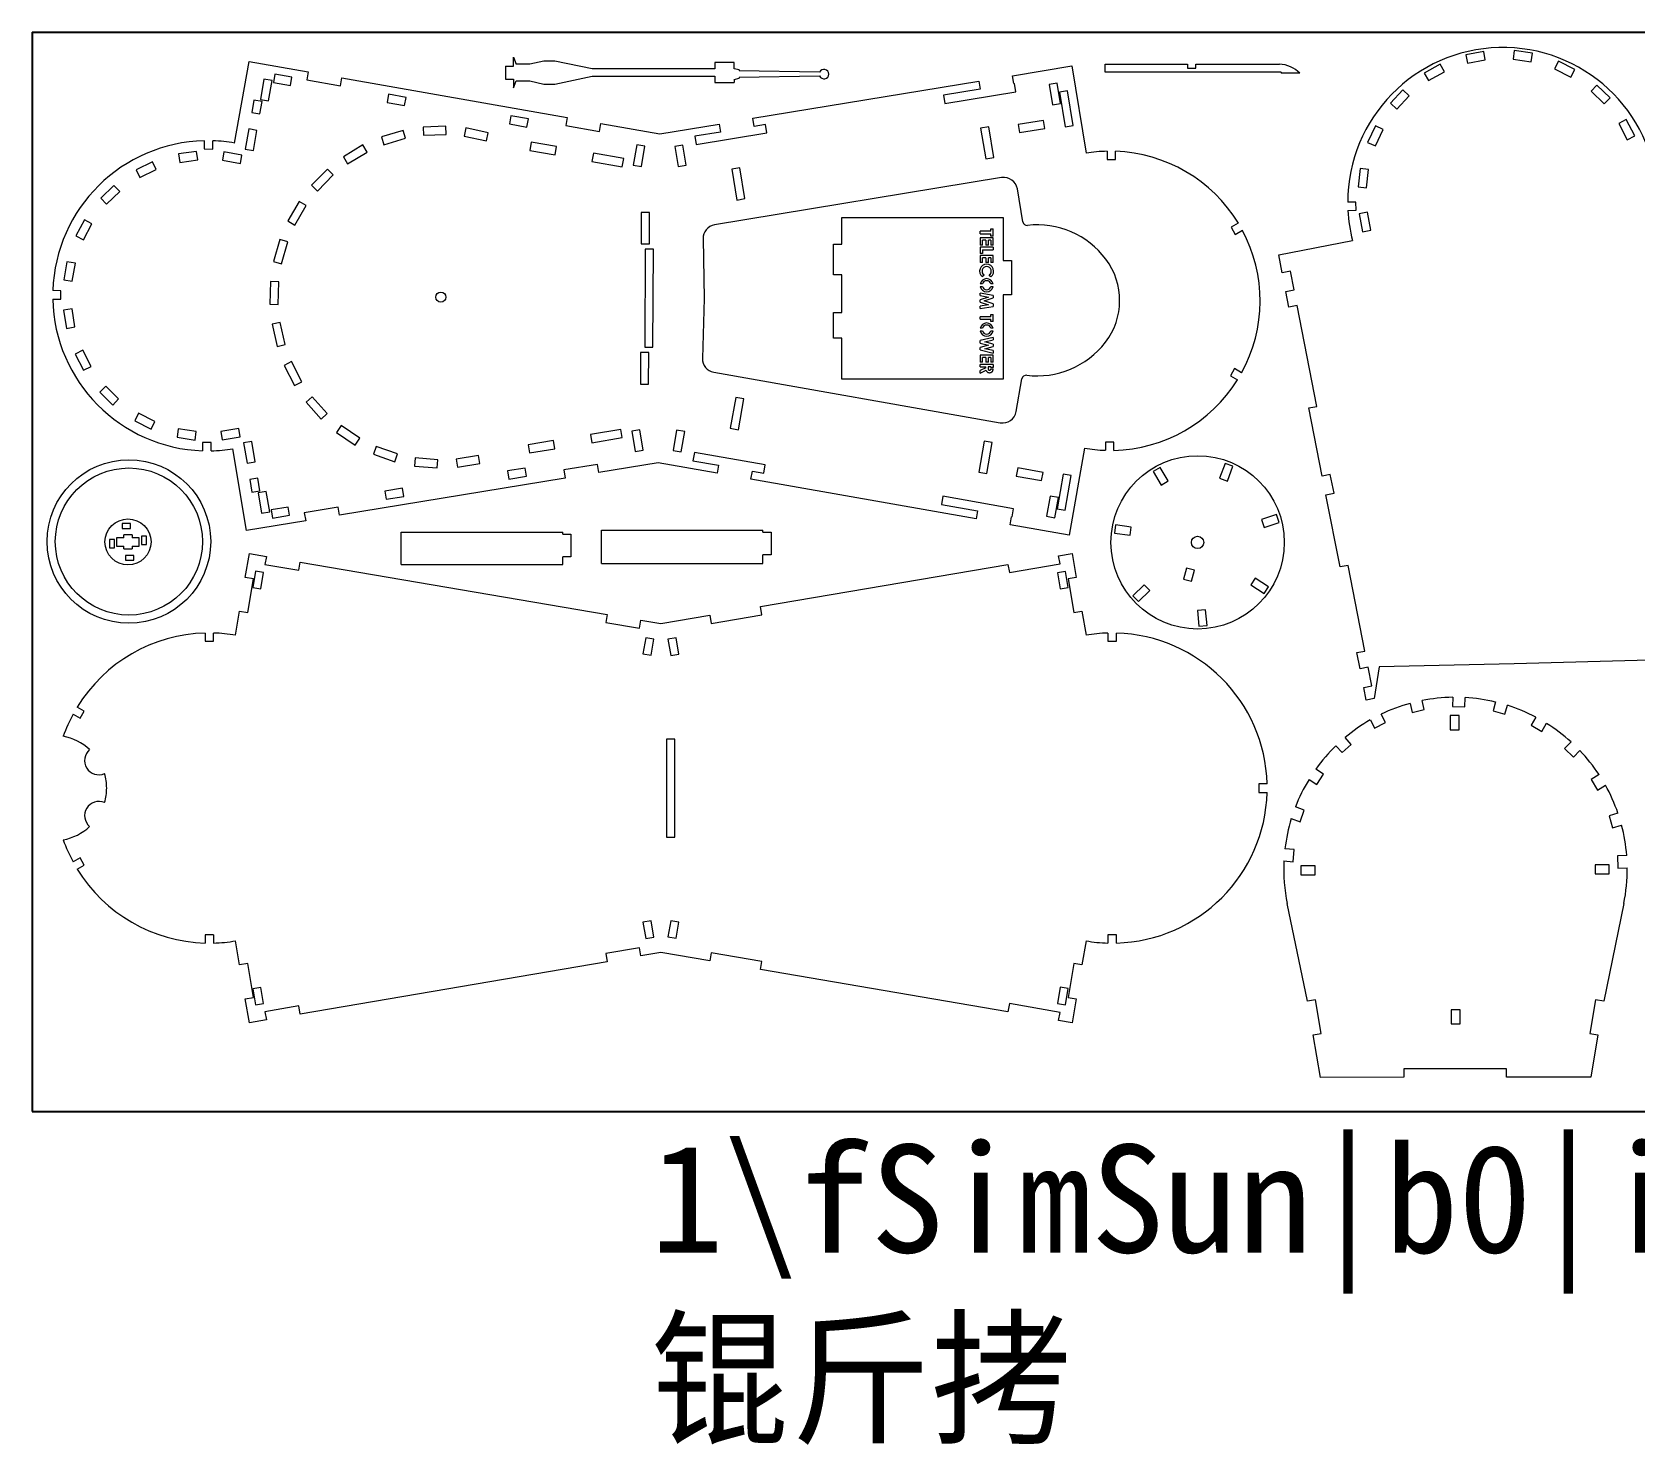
# Model space of a CAD drawing. Header units: millimetres. Extents: x -605 to 1781, y -297 to -33.
# Drawn here: x -604.5 to -307.6, y -296.6 to -34.8 of the extents above; entities that cross this region are included whole.
import ezdxf

# ---------------------------------------------------------------- set-up
doc = ezdxf.new("R2010")
doc.units = ezdxf.units.MM

msp = doc.modelspace()

# ---------------------------------------------------------------- linework, layer by layer
for p, q in [((-604.52, -34.83), (-157.3, -34.83)), ((-604.52, -34.83), (-604.52, -234.83)), ((-604.52, -234.83), (-157.3, -234.83))]:
    msp.add_line(p, q)
at = {"color": 7, "linetype": 'Continuous', "lineweight": 15}
for p, q in [((-335.59, -38.42), (-338.9, -39.07)), ((-335.29, -39.96), (-335.59, -38.42)), ((-329.92, -38.27), (-330.14, -39.83)), ((-326.57, -38.76), (-329.92, -38.27)), ((-566.99, -55.41), (-564.32, -40.26)), ((-564.32, -40.26), (-553.37, -42.19)), ((-516.83, -41.12), (-515.31, -41.12)), ((-516.83, -41.12), (-516.83, -43.53)), ((-515.31, -39.49), (-514.81, -40.78)), ((-515.31, -41.12), (-515.31, -39.49)), ((-512.28, -40.78), (-514.81, -40.78)), ((-509.73, -40.2), (-512.28, -40.78)), ((-507.7, -40.2), (-509.73, -40.2)), ((-500.78, -41.65), (-507.7, -40.2)), ((-474.43, -40.49), (-478.04, -40.49)), ((-478.04, -40.49), (-478.04, -41.65)), ((-474.43, -41.65), (-474.43, -40.49)), ((-422.88, -42.91), (-411.92, -41.11)), ((-411.92, -41.11), (-409.25, -57.28)), ((-405.7, -40.76), (-390.46, -40.76)), ((-405.7, -42.28), (-405.7, -40.76)), ((-390.46, -40.76), (-390.46, -41.53)), ((-390.46, -41.53), (-388.93, -41.53)), ((-388.93, -41.53), (-388.93, -40.76)), ((-388.93, -40.76), (-373.43, -40.76)), ((-343.64, -40.8), (-346.59, -42.44)), ((-342.87, -42.17), (-343.64, -40.8)), ((-338.9, -39.07), (-338.6, -40.61)), ((-338.6, -40.61), (-335.29, -39.96)), ((-330.14, -39.83), (-326.8, -40.32)), ((-326.8, -40.32), (-326.57, -38.76)), ((-321.76, -40.25), (-322.45, -41.66)), ((-318.73, -41.75), (-321.76, -40.25)), ((-561.56, -43.56), (-562.22, -47.31)), ((-560.06, -43.82), (-561.56, -43.56)), ((-560.72, -47.57), (-560.06, -43.82)), ((-559.52, -42.66), (-559.78, -44.16)), ((-559.78, -44.16), (-556.66, -44.71)), ((-556.39, -43.21), (-559.52, -42.66)), ((-556.66, -44.71), (-556.39, -43.21)), ((-553.37, -42.19), (-553.64, -43.69)), ((-553.64, -43.69), (-547.38, -44.8)), ((-547.38, -44.8), (-547.12, -43.29)), ((-547.12, -43.29), (-505.39, -50.65)), ((-516.83, -43.53), (-515.31, -43.53)), ((-515.31, -43.53), (-515.31, -45.16)), ((-515.31, -45.16), (-514.81, -43.88)), ((-514.81, -43.88), (-512.28, -43.88)), ((-512.28, -43.88), (-509.73, -44.46)), ((-509.73, -44.46), (-507.7, -44.46)), ((-507.7, -44.46), (-500.78, -43)), ((-478.04, -41.65), (-500.78, -41.65)), ((-500.78, -43), (-478.04, -43)), ((-478.04, -43), (-478.04, -44.17)), ((-478.04, -44.17), (-474.43, -44.17)), ((-473.53, -41.84), (-474.43, -41.65)), ((-474.43, -43.59), (-473.53, -43.4)), ((-474.43, -43.59), (-474.43, -44.17)), ((-473.53, -41.84), (-473.53, -42.04)), ((-458.61, -42.27), (-473.53, -42.04)), ((-473.53, -43.2), (-458.61, -42.96)), ((-473.53, -43.2), (-473.53, -43.4)), ((-470.96, -50.81), (-429.15, -43.92)), ((-429.15, -43.92), (-428.9, -45.42)), ((-422.64, -44.39), (-422.88, -42.91)), ((-422.64, -44.39), (-422.51, -44.37)), ((-422.26, -45.89), (-422.51, -44.37)), ((-414.61, -44.32), (-416.11, -44.57)), ((-413.99, -48.08), (-414.61, -44.32)), ((-373.13, -42.28), (-405.7, -42.28)), ((-373.13, -42.28), (-373.13, -42.47)), ((-369.64, -42.47), (-373.13, -42.47)), ((-346.59, -42.44), (-345.82, -43.82)), ((-345.82, -43.82), (-342.87, -42.17)), ((-322.45, -41.66), (-319.42, -43.16)), ((-319.42, -43.16), (-318.73, -41.75)), ((-563.41, -47.42), (-563.82, -49.75)), ((-561.91, -47.68), (-563.41, -47.42)), ((-562.22, -47.31), (-560.72, -47.57)), ((-538.49, -46.36), (-538.75, -47.86)), ((-535.24, -46.94), (-538.49, -46.36)), ((-535.5, -48.44), (-535.24, -46.94)), ((-428.9, -45.42), (-435.64, -46.53)), ((-435.64, -46.53), (-435.39, -48.05)), ((-435.39, -48.05), (-422.26, -45.89)), ((-416.11, -44.57), (-415.49, -48.33)), ((-412.7, -45.74), (-414.2, -45.99)), ((-414.2, -45.99), (-413.15, -52.39)), ((-411.64, -52.14), (-412.7, -45.74)), ((-350.55, -45.55), (-352.85, -48.03)), ((-351.7, -49.1), (-349.4, -46.62)), ((-349.4, -46.62), (-350.55, -45.55)), ((-314.61, -44.66), (-315.71, -45.78)), ((-315.71, -45.78), (-313.29, -48.14)), ((-312.19, -47.02), (-314.61, -44.66)), ((-313.29, -48.14), (-312.19, -47.02)), ((-563.82, -49.75), (-562.32, -50.01)), ((-562.32, -50.01), (-561.91, -47.68)), ((-538.75, -47.86), (-535.5, -48.44)), ((-515.82, -50.36), (-516.08, -51.86)), ((-512.57, -50.93), (-515.82, -50.36)), ((-415.49, -48.33), (-413.99, -48.08)), ((-352.85, -48.03), (-351.7, -49.1)), ((-564.36, -52.78), (-565.02, -56.54)), ((-562.86, -53.05), (-564.36, -52.78)), ((-563.52, -56.8), (-562.86, -53.05)), ((-535.79, -53.04), (-539.81, -54.24)), ((-535.35, -54.51), (-535.79, -53.04)), ((-527.88, -52.27), (-532.08, -52.43)), ((-532.08, -52.43), (-532.02, -53.96)), ((-527.82, -53.81), (-527.88, -52.27)), ((-524.14, -52.6), (-524.47, -54.1)), ((-520.03, -53.49), (-524.14, -52.6)), ((-516.08, -51.86), (-512.83, -52.43)), ((-512.83, -52.43), (-512.57, -50.93)), ((-505.39, -50.65), (-505.65, -52.15)), ((-505.65, -52.15), (-499.4, -53.26)), ((-499.4, -53.26), (-499.13, -51.75)), ((-499.13, -51.75), (-488.19, -53.68)), ((-488.19, -53.68), (-477.22, -51.88)), ((-476.98, -53.35), (-481.75, -54.14)), ((-477.22, -51.88), (-476.98, -53.35)), ((-470.72, -52.32), (-470.96, -50.81)), ((-468.62, -51.97), (-470.72, -52.32)), ((-468.37, -53.49), (-468.62, -51.97)), ((-427.29, -52.37), (-428.8, -52.61)), ((-428.8, -52.61), (-427.85, -58.35)), ((-426.35, -58.1), (-427.29, -52.37)), ((-417.12, -51.19), (-421.82, -51.97)), ((-421.82, -51.97), (-421.57, -53.47)), ((-421.57, -53.47), (-416.87, -52.7)), ((-416.87, -52.7), (-417.12, -51.19)), ((-413.15, -52.39), (-411.64, -52.14)), ((-355.66, -52.21), (-357.09, -55.28)), ((-354.24, -52.87), (-355.66, -52.21)), ((-355.66, -55.94), (-354.24, -52.87)), ((-309.18, -51.05), (-310.57, -51.79)), ((-310.57, -51.79), (-309, -54.78)), ((-307.6, -54.05), (-309.18, -51.05)), ((-572.61, -54.98), (-572.62, -56.49)), ((-571.03, -56.5), (-571.02, -54.99)), ((-543.25, -55.75), (-546.85, -57.92)), ((-542.46, -57.07), (-543.25, -55.75)), ((-539.81, -54.24), (-539.38, -55.71)), ((-539.38, -55.71), (-535.35, -54.51)), ((-532.02, -53.96), (-527.82, -53.81)), ((-524.47, -54.1), (-520.36, -54.99)), ((-520.36, -54.99), (-520.03, -53.49)), ((-512.05, -55.24), (-512.31, -56.76)), ((-507.37, -56.06), (-512.05, -55.24)), ((-507.64, -57.59), (-507.37, -56.06)), ((-492.48, -55.74), (-493.15, -59.49)), ((-490.98, -56), (-492.48, -55.74)), ((-491.64, -59.75), (-490.98, -56)), ((-483.95, -55.76), (-485.46, -56.01)), ((-485.46, -56.01), (-484.84, -59.77)), ((-483.33, -59.52), (-483.95, -55.76)), ((-481.75, -54.14), (-481.5, -55.66)), ((-481.5, -55.66), (-468.37, -53.49)), ((-357.09, -55.28), (-355.66, -55.94)), ((-309, -54.78), (-307.6, -54.05)), ((-582.19, -58.9), (-585.23, -60.38)), ((-581.5, -60.31), (-582.19, -58.9)), ((-574.03, -56.95), (-577.37, -57.42)), ((-577.37, -57.42), (-577.16, -58.98)), ((-577.16, -58.98), (-573.81, -58.51)), ((-573.81, -58.51), (-574.03, -56.95)), ((-572.62, -56.49), (-571.03, -56.5)), ((-568.99, -57.04), (-569.26, -58.59)), ((-569.26, -58.59), (-565.93, -59.18)), ((-565.66, -57.63), (-568.99, -57.04)), ((-565.93, -59.18), (-565.66, -57.63)), ((-565.02, -56.54), (-563.52, -56.8)), ((-546.85, -57.92), (-546.06, -59.23)), ((-546.06, -59.23), (-542.46, -57.07)), ((-512.31, -56.76), (-507.64, -57.59)), ((-500.53, -57.27), (-500.8, -58.79)), ((-500.8, -58.79), (-495.17, -59.78)), ((-494.9, -58.26), (-500.53, -57.27)), ((-495.17, -59.78), (-494.9, -58.26)), ((-427.85, -58.35), (-426.35, -58.1)), ((-405.35, -56.92), (-405.36, -58.43)), ((-405.36, -58.43), (-403.83, -58.44)), ((-403.83, -58.44), (-403.83, -56.93)), ((-585.23, -60.38), (-584.54, -61.79)), ((-584.54, -61.79), (-581.5, -60.31)), ((-549.81, -60.23), (-552.76, -63.23)), ((-551.67, -64.3), (-548.71, -61.31)), ((-548.71, -61.31), (-549.81, -60.23)), ((-493.15, -59.49), (-491.64, -59.75)), ((-484.84, -59.77), (-483.33, -59.52)), ((-424.9, -61.8), (-478.09, -70.57)), ((-473.4, -59.97), (-474.9, -60.22)), ((-474.9, -60.22), (-473.96, -65.95)), ((-472.46, -65.7), (-473.4, -59.97)), ((-358.47, -60.12), (-358.87, -63.48)), ((-356.91, -60.31), (-358.47, -60.12)), ((-357.31, -63.67), (-356.91, -60.31)), ((-589.36, -63.27), (-591.79, -65.62)), ((-590.7, -66.75), (-588.27, -64.4)), ((-588.27, -64.4), (-589.36, -63.27)), ((-552.76, -63.23), (-551.67, -64.3)), ((-420.98, -70), (-421.98, -63.89)), ((-358.87, -63.48), (-357.31, -63.67)), ((-591.79, -65.62), (-590.7, -66.75)), ((-555.04, -66.21), (-557.16, -69.84)), ((-555.83, -70.61), (-553.71, -66.98)), ((-553.71, -66.98), (-555.04, -66.21)), ((-491.65, -68.24), (-491.69, -74.07)), ((-490.12, -68.25), (-491.65, -68.24)), ((-490.15, -74.08), (-490.12, -68.25)), ((-473.96, -65.95), (-472.46, -65.7)), ((-359.27, -66.33), (-360.78, -66.37)), ((-360.75, -67.89), (-359.23, -67.86)), ((-359.23, -67.86), (-359.27, -66.33)), ((-357.14, -68.21), (-358.69, -68.52)), ((-356.49, -71.53), (-357.14, -68.21)), ((-594.82, -69.64), (-596.41, -72.62)), ((-595.02, -73.36), (-593.43, -70.38)), ((-593.43, -70.38), (-594.82, -69.64)), ((-557.16, -69.84), (-555.83, -70.61)), ((-454.53, -74.11), (-454.53, -69.21)), ((-454.53, -69.21), (-424.61, -69.21)), ((-424.61, -69.21), (-424.61, -77.15)), ((-381.05, -70.24), (-382.36, -70.99)), ((-382.36, -70.99), (-381.61, -72.32)), ((-358.69, -68.52), (-358.04, -71.83)), ((-596.41, -72.62), (-595.02, -73.36)), ((-558.63, -73.29), (-559.77, -77.34)), ((-557.15, -73.71), (-558.63, -73.29)), ((-558.3, -77.76), (-557.15, -73.71)), ((-491.69, -74.07), (-490.15, -74.08)), ((-480.21, -73.13), (-479.98, -84.21)), ((-456.06, -79.83), (-456.06, -74.11)), ((-456.06, -74.11), (-454.53, -74.11)), ((-426.89, -71.75), (-428.89, -71.75)), ((-428.89, -72.19), (-428.89, -71.75)), ((-428.89, -72.19), (-426.89, -72.19)), ((-426.45, -72.97), (-428.89, -72.97)), ((-428.89, -72.97), (-428.89, -74.29)), ((-428.45, -74.29), (-428.45, -73.41)), ((-427.8, -73.41), (-428.45, -73.41)), ((-427.8, -73.41), (-427.8, -74.29)), ((-427.36, -74.29), (-427.36, -73.41)), ((-426.89, -73.41), (-427.36, -73.41)), ((-426.89, -71.32), (-426.45, -71.32)), ((-426.89, -71.75), (-426.89, -71.32)), ((-426.89, -72.63), (-426.89, -72.19)), ((-426.45, -72.63), (-426.89, -72.63)), ((-426.89, -73.41), (-426.89, -74.29)), ((-426.45, -72.63), (-426.45, -71.32)), ((-426.45, -74.29), (-426.45, -72.97)), ((-381.61, -72.32), (-380.29, -71.57)), ((-373.55, -76.12), (-359.91, -73.44)), ((-358.04, -71.83), (-356.49, -71.53)), ((-490.92, -75.08), (-491.02, -93.22)), ((-489.39, -75.08), (-490.92, -75.08)), ((-489.5, -93.23), (-489.39, -75.08)), ((-428.45, -74.29), (-428.89, -74.29)), ((-426.45, -74.72), (-428.89, -74.72)), ((-428.89, -74.72), (-428.89, -75.85)), ((-428.45, -75.85), (-428.89, -75.85)), ((-426.45, -76.22), (-428.89, -76.22)), ((-428.89, -76.22), (-428.89, -77.54)), ((-428.45, -75.16), (-428.45, -75.85)), ((-428.45, -75.16), (-426.45, -75.16)), ((-428.45, -77.54), (-428.45, -76.66)), ((-427.8, -76.66), (-428.45, -76.66)), ((-427.36, -74.29), (-427.8, -74.29)), ((-427.8, -76.66), (-427.8, -77.54)), ((-427.36, -77.54), (-427.36, -76.66)), ((-426.89, -76.66), (-427.36, -76.66)), ((-426.45, -74.29), (-426.89, -74.29)), ((-426.89, -76.66), (-426.89, -77.54)), ((-426.45, -74.72), (-426.45, -75.16)), ((-426.45, -77.54), (-426.45, -76.22)), ((-424.61, -77.15), (-423.09, -77.15)), ((-423.09, -77.15), (-423.09, -83.5)), ((-372.9, -79.42), (-373.55, -76.12)), ((-598.05, -77.39), (-598.64, -80.72)), ((-596.5, -77.66), (-598.05, -77.39)), ((-597.09, -80.99), (-596.5, -77.66)), ((-559.77, -77.34), (-558.3, -77.76)), ((-454.53, -79.83), (-456.06, -79.83)), ((-454.53, -86.78), (-454.53, -79.83)), ((-428.45, -77.54), (-428.89, -77.54)), ((-428.49, -80.15), (-428.16, -79.84)), ((-427.36, -77.54), (-427.8, -77.54)), ((-426.88, -80.16), (-427.18, -79.84)), ((-426.45, -77.54), (-426.89, -77.54)), ((-371.4, -79.13), (-372.9, -79.42)), ((-370.72, -82.6), (-371.4, -79.13)), ((-599.18, -82.76), (-600.69, -82.75)), ((-599.19, -84.34), (-599.18, -82.76)), ((-598.64, -80.72), (-597.09, -80.99)), ((-560.34, -81.05), (-560.44, -85.25)), ((-558.8, -81.09), (-560.34, -81.05)), ((-558.91, -85.29), (-558.8, -81.09)), ((-428.47, -81.49), (-428.86, -81.49)), ((-428.86, -81.99), (-428.47, -81.99)), ((-426.48, -81.49), (-426.87, -81.49)), ((-426.87, -81.99), (-426.48, -81.99)), ((-372.22, -82.9), (-370.72, -82.6)), ((-371.66, -85.8), (-372.22, -82.9)), ((-600.7, -84.34), (-599.19, -84.34)), ((-560.44, -85.25), (-558.91, -85.29)), ((-479.98, -84.21), (-480.34, -95.29)), ((-426.45, -83.64), (-428.89, -83.23)), ((-428.89, -83.67), (-428.89, -83.23)), ((-428.89, -83.67), (-427.35, -83.93)), ((-427.35, -83.93), (-428.89, -84.43)), ((-428.89, -84.86), (-428.89, -84.43)), ((-428.89, -84.86), (-427.35, -85.37)), ((-427.35, -85.37), (-428.89, -85.63)), ((-428.89, -86.07), (-428.89, -85.63)), ((-428.89, -86.07), (-426.45, -85.66)), ((-428.15, -84.65), (-426.45, -84.09)), ((-426.45, -85.21), (-428.15, -84.65)), ((-426.45, -83.64), (-426.45, -84.09)), ((-426.45, -85.21), (-426.45, -85.66)), ((-423.09, -83.5), (-424.61, -83.5)), ((-424.61, -83.5), (-424.61, -99.16)), ((-370.16, -85.51), (-371.66, -85.8)), ((-366.49, -104.2), (-370.16, -85.51)), ((-597.12, -86.14), (-598.67, -86.39)), ((-598.67, -86.39), (-598.12, -89.73)), ((-596.57, -89.47), (-597.12, -86.14)), ((-558.57, -88.64), (-560.06, -88.98)), ((-560.06, -88.98), (-559.12, -93.08)), ((-557.63, -92.74), (-558.57, -88.64)), ((-456.06, -91.53), (-456.06, -86.78)), ((-456.06, -86.78), (-454.53, -86.78)), ((-426.89, -87.6), (-428.89, -87.6)), ((-428.89, -88.04), (-428.89, -87.6)), ((-428.89, -88.04), (-426.89, -88.04)), ((-426.89, -87.17), (-426.45, -87.17)), ((-426.89, -87.6), (-426.89, -87.17)), ((-426.89, -88.48), (-426.89, -88.04)), ((-426.45, -88.48), (-426.89, -88.48)), ((-426.45, -88.48), (-426.45, -87.17)), ((-598.12, -89.73), (-596.57, -89.47)), ((-454.53, -91.53), (-456.06, -91.53)), ((-454.53, -99.16), (-454.53, -91.53)), ((-426.45, -91.43), (-428.89, -92)), ((-428.89, -92.45), (-428.89, -92)), ((-428.47, -89.71), (-428.86, -89.71)), ((-428.86, -90.22), (-428.47, -90.22)), ((-428.01, -92.25), (-426.45, -91.88)), ((-426.48, -89.71), (-426.87, -89.71)), ((-426.87, -90.22), (-426.48, -90.22)), ((-426.45, -91.43), (-426.45, -91.88)), ((-595.13, -93.79), (-596.53, -94.51)), ((-596.53, -94.51), (-594.98, -97.51)), ((-593.58, -96.79), (-595.13, -93.79)), ((-559.12, -93.08), (-557.63, -92.74)), ((-491.8, -94.22), (-491.83, -100.05)), ((-490.26, -94.23), (-491.8, -94.22)), ((-491.02, -93.22), (-489.5, -93.23)), ((-490.29, -100.06), (-490.26, -94.23)), ((-428.89, -92.45), (-427.31, -92.87)), ((-427.31, -92.87), (-428.89, -93.29)), ((-428.89, -93.74), (-428.89, -93.29)), ((-428.89, -93.74), (-426.45, -94.31)), ((-426.45, -94.7), (-428.89, -94.7)), ((-428.89, -94.7), (-428.89, -96.01)), ((-426.45, -92.66), (-428.01, -92.25)), ((-428.01, -93.5), (-426.45, -93.08)), ((-426.45, -93.86), (-428.01, -93.5)), ((-426.45, -92.66), (-426.45, -93.08)), ((-426.45, -93.86), (-426.45, -94.31)), ((-426.45, -96.01), (-426.45, -94.7)), ((-594.98, -97.51), (-593.58, -96.79)), ((-556.46, -95.9), (-557.83, -96.6)), ((-557.83, -96.6), (-555.9, -100.34)), ((-554.53, -99.63), (-556.46, -95.9)), ((-478.24, -97.87), (-425.15, -107.23)), ((-428.45, -96.01), (-428.89, -96.01)), ((-426.45, -96.45), (-428.89, -96.45)), ((-428.89, -96.89), (-428.89, -96.45)), ((-428.89, -96.89), (-427.83, -96.89)), ((-427.83, -97.04), (-428.89, -97.57)), ((-428.89, -98.06), (-427.78, -97.5)), ((-428.89, -98.06), (-428.89, -97.57)), ((-428.45, -96.01), (-428.45, -95.14)), ((-427.8, -95.14), (-428.45, -95.14)), ((-427.83, -97.04), (-427.83, -96.89)), ((-427.8, -95.14), (-427.8, -96.01)), ((-427.36, -96.01), (-427.8, -96.01)), ((-427.39, -96.89), (-427.39, -97.06)), ((-426.89, -96.89), (-427.39, -96.89)), ((-427.36, -96.01), (-427.36, -95.14)), ((-426.89, -95.14), (-427.36, -95.14)), ((-426.9, -97.26), (-426.46, -97.26)), ((-426.89, -95.14), (-426.89, -96.01)), ((-426.45, -96.01), (-426.89, -96.01)), ((-426.89, -97.01), (-426.89, -96.89)), ((-426.45, -97.01), (-426.89, -97.01)), ((-426.45, -96.45), (-426.45, -96.96)), ((-381.75, -97.19), (-382.52, -98.51)), ((-380.44, -97.95), (-381.75, -97.19)), ((-590.88, -100.45), (-591.99, -101.57)), ((-588.48, -102.82), (-590.88, -100.45)), ((-555.9, -100.34), (-554.53, -99.63)), ((-491.83, -100.05), (-490.29, -100.06)), ((-424.61, -99.16), (-454.53, -99.16)), ((-422.21, -105.17), (-421.14, -99.07)), ((-382.52, -98.51), (-381.21, -99.27)), ((-591.99, -101.57), (-589.58, -103.94)), ((-589.58, -103.94), (-588.48, -102.82)), ((-552.62, -102.41), (-553.77, -103.43)), ((-553.77, -103.43), (-550.97, -106.56)), ((-549.82, -105.54), (-552.62, -102.41)), ((-474.16, -102.53), (-475.17, -108.26)), ((-472.66, -102.8), (-474.16, -102.53)), ((-473.67, -108.52), (-472.66, -102.8)), ((-584.78, -105.47), (-585.49, -106.88)), ((-585.49, -106.88), (-582.47, -108.39)), ((-581.76, -106.99), (-584.78, -105.47)), ((-550.97, -106.56), (-549.82, -105.54)), ((-367.99, -104.49), (-366.49, -104.2)), ((-365.51, -117.1), (-367.99, -104.49)), ((-582.47, -108.39), (-581.76, -106.99)), ((-577.43, -108.36), (-577.66, -109.92)), ((-574.09, -108.87), (-577.43, -108.36)), ((-574.32, -110.43), (-574.09, -108.87)), ((-566.21, -108.29), (-569.54, -108.84)), ((-569.54, -108.84), (-569.28, -110.39)), ((-569.28, -110.39), (-565.95, -109.84)), ((-565.95, -109.84), (-566.21, -108.29)), ((-547.28, -107.75), (-548.13, -109.03)), ((-548.13, -109.03), (-544.64, -111.37)), ((-543.79, -110.09), (-547.28, -107.75)), ((-495.44, -108.47), (-501.08, -109.4)), ((-501.08, -109.4), (-500.83, -110.92)), ((-495.18, -109.99), (-495.44, -108.47)), ((-491.91, -108.54), (-493.42, -108.79)), ((-493.42, -108.79), (-492.8, -112.55)), ((-491.29, -112.3), (-491.91, -108.54)), ((-485.11, -108.6), (-485.77, -112.35)), ((-483.61, -108.86), (-485.11, -108.6)), ((-484.27, -112.62), (-483.61, -108.86)), ((-475.17, -108.26), (-473.67, -108.52)), ((-577.66, -109.92), (-574.32, -110.43)), ((-572.92, -110.9), (-572.93, -112.42)), ((-571.33, -110.91), (-572.92, -110.9)), ((-571.34, -112.43), (-571.33, -110.91)), ((-564.8, -127.22), (-567.3, -112.05)), ((-563.82, -110.69), (-565.32, -110.94)), ((-565.32, -110.94), (-564.7, -114.7)), ((-563.2, -114.45), (-563.82, -110.69)), ((-544.64, -111.37), (-543.79, -110.09)), ((-540.78, -111.6), (-541.29, -113.05)), ((-536.81, -113), (-540.78, -111.6)), ((-507.93, -110.53), (-512.62, -111.3)), ((-512.62, -111.3), (-512.36, -112.83)), ((-512.36, -112.83), (-507.68, -112.05)), ((-507.68, -112.05), (-507.93, -110.53)), ((-500.83, -110.92), (-495.18, -109.99)), ((-492.8, -112.55), (-491.29, -112.3)), ((-485.77, -112.35), (-484.27, -112.62)), ((-481.82, -112.74), (-482.08, -114.26)), ((-468.71, -115.05), (-481.82, -112.74)), ((-428.14, -110.65), (-429.15, -116.37)), ((-426.64, -110.91), (-428.14, -110.65)), ((-427.65, -116.64), (-426.64, -110.91)), ((-409.55, -111.92), (-412.4, -128.06)), ((-405.65, -110.81), (-405.66, -112.33)), ((-404.12, -110.82), (-405.65, -110.81)), ((-404.13, -112.34), (-404.12, -110.82)), ((-564.7, -114.7), (-563.2, -114.45)), ((-541.29, -113.05), (-537.32, -114.45)), ((-537.32, -114.45), (-536.81, -113)), ((-533.52, -113.72), (-533.66, -115.25)), ((-533.66, -115.25), (-529.47, -115.61)), ((-529.33, -114.09), (-533.52, -113.72)), ((-529.47, -115.61), (-529.33, -114.09)), ((-521.82, -113.27), (-525.97, -113.96)), ((-525.97, -113.96), (-525.72, -115.47)), ((-525.72, -115.47), (-521.57, -114.79)), ((-521.57, -114.79), (-521.82, -113.27)), ((-513.18, -115.62), (-516.44, -116.16)), ((-512.93, -117.12), (-513.18, -115.62)), ((-499.74, -114.95), (-506, -115.98)), ((-499.49, -116.45), (-499.74, -114.95)), ((-488.53, -114.64), (-499.49, -116.45)), ((-477.58, -116.57), (-488.53, -114.64)), ((-482.08, -114.26), (-477.32, -115.1)), ((-477.32, -115.1), (-477.58, -116.57)), ((-468.98, -116.57), (-468.71, -115.05)), ((-421.91, -115.59), (-422.18, -117.1)), ((-417.22, -116.42), (-421.91, -115.59)), ((-395.55, -115.5), (-396.85, -116.28)), ((-394.04, -118), (-395.55, -115.5)), ((-383.49, -114.76), (-384.51, -117.5)), ((-382.06, -115.29), (-383.49, -114.76)), ((-383.08, -118.03), (-382.06, -115.29)), ((-562.69, -117.5), (-564.2, -117.75)), ((-564.2, -117.75), (-563.81, -120.08)), ((-562.31, -119.83), (-562.69, -117.5)), ((-505.76, -117.49), (-547.57, -124.38)), ((-516.44, -116.16), (-516.19, -117.66)), ((-516.19, -117.66), (-512.93, -117.12)), ((-506, -115.98), (-505.76, -117.49)), ((-471.33, -117.68), (-471.07, -116.2)), ((-429.6, -125.03), (-471.33, -117.68)), ((-471.07, -116.2), (-468.98, -116.57)), ((-429.15, -116.37), (-427.65, -116.64)), ((-422.18, -117.1), (-417.49, -117.92)), ((-417.49, -117.92), (-417.22, -116.42)), ((-413.5, -116.77), (-414.63, -123.16)), ((-412, -117.03), (-413.5, -116.77)), ((-413.13, -123.42), (-412, -117.03)), ((-396.85, -116.28), (-395.34, -118.79)), ((-395.34, -118.79), (-394.04, -118)), ((-384.51, -117.5), (-383.08, -118.03)), ((-364.01, -116.81), (-365.51, -117.1)), ((-363.32, -120.28), (-364.01, -116.81)), ((-563.81, -120.08), (-562.31, -119.83)), ((-561.12, -119.95), (-562.62, -120.2)), ((-562.62, -120.2), (-562, -123.96)), ((-560.5, -123.71), (-561.12, -119.95)), ((-535.9, -119.37), (-539.15, -119.9)), ((-539.15, -119.9), (-538.91, -121.41)), ((-538.91, -121.41), (-535.65, -120.87)), ((-535.65, -120.87), (-535.9, -119.37)), ((-435.79, -120.86), (-436.06, -122.38)), ((-422.69, -123.17), (-435.79, -120.86)), ((-415.89, -120.8), (-416.56, -124.55)), ((-414.39, -121.07), (-415.89, -120.8)), ((-415.05, -124.82), (-414.39, -121.07)), ((-364.83, -120.57), (-363.32, -120.28)), ((-362.2, -133.95), (-364.83, -120.57)), ((-562, -123.96), (-560.5, -123.71)), ((-557.09, -122.86), (-560.22, -123.38)), ((-560.22, -123.38), (-559.97, -124.88)), ((-559.97, -124.88), (-556.84, -124.37)), ((-556.84, -124.37), (-557.09, -122.86)), ((-547.82, -122.88), (-554.08, -123.91)), ((-554.08, -123.91), (-553.83, -125.41)), ((-547.57, -124.38), (-547.82, -122.88)), ((-436.06, -122.38), (-429.34, -123.56)), ((-429.34, -123.56), (-429.6, -125.03)), ((-423.34, -126.14), (-423.08, -124.66)), ((-422.95, -124.69), (-423.08, -124.66)), ((-422.95, -124.69), (-422.69, -123.17)), ((-416.56, -124.55), (-415.05, -124.82)), ((-414.63, -123.16), (-413.13, -123.42)), ((-373.97, -124.25), (-376.74, -125.17)), ((-373.49, -125.7), (-373.97, -124.25)), ((-587.82, -125.9), (-587.82, -126.83)), ((-586.29, -125.9), (-587.82, -125.9)), ((-587.82, -126.83), (-586.29, -126.83)), ((-586.29, -126.83), (-586.29, -125.9)), ((-553.83, -125.41), (-564.8, -127.22)), ((-536.13, -133.48), (-536.13, -127.52)), ((-536.13, -127.52), (-506.2, -127.52)), ((-506.2, -127.86), (-506.2, -127.52)), ((-499.05, -133.32), (-499.05, -127.16)), ((-499.05, -127.16), (-469.13, -127.16)), ((-469.13, -127.5), (-469.13, -127.16)), ((-469.13, -127.5), (-467.61, -127.5)), ((-467.61, -127.5), (-467.61, -131.7)), ((-412.4, -128.06), (-423.34, -126.14)), ((-403.79, -126.17), (-403.99, -127.68)), ((-403.99, -127.68), (-401.09, -128.06)), ((-400.89, -126.55), (-403.79, -126.17)), ((-401.09, -128.06), (-400.89, -126.55)), ((-376.74, -125.17), (-376.27, -126.61)), ((-376.27, -126.61), (-373.49, -125.7)), ((-590.16, -128.86), (-590.16, -130.38)), ((-589.24, -128.86), (-590.16, -128.86)), ((-590.16, -130.38), (-589.24, -130.38)), ((-589.24, -130.38), (-589.24, -128.86)), ((-588.85, -128.55), (-588.85, -130.08)), ((-587.52, -128.55), (-588.85, -128.55)), ((-588.85, -130.08), (-587.52, -130.08)), ((-585.98, -128.02), (-587.52, -128.02)), ((-587.52, -128.55), (-587.52, -128.02)), ((-587.52, -130.61), (-587.52, -130.08)), ((-587.52, -130.61), (-585.98, -130.61)), ((-585.98, -128.02), (-585.98, -128.55)), ((-584.69, -128.55), (-585.98, -128.55)), ((-585.98, -130.08), (-584.69, -130.08)), ((-585.98, -130.08), (-585.98, -130.61)), ((-584.69, -130.08), (-584.69, -128.55)), ((-583.34, -128.25), (-584.27, -128.25)), ((-584.27, -128.25), (-584.27, -129.77)), ((-584.27, -129.77), (-583.34, -129.77)), ((-583.34, -129.77), (-583.34, -128.25)), ((-506.2, -127.86), (-504.68, -127.86)), ((-504.68, -127.86), (-504.68, -132.06)), ((-585.69, -131.8), (-587.21, -131.8)), ((-587.21, -131.8), (-587.21, -132.72)), ((-587.21, -132.72), (-585.69, -132.72)), ((-585.69, -132.72), (-585.69, -131.8)), ((-565.01, -135.89), (-564.25, -131.44)), ((-564.25, -131.44), (-561.11, -131.98)), ((-561.11, -131.98), (-561.37, -133.48)), ((-561.37, -133.48), (-555.11, -134.55)), ((-555.11, -134.55), (-554.85, -133.04)), ((-554.85, -133.04), (-497.97, -142.75)), ((-536.13, -133.48), (-506.2, -133.48)), ((-506.2, -133.48), (-506.2, -132.06)), ((-504.68, -132.06), (-506.2, -132.06)), ((-499.05, -133.32), (-469.13, -133.32)), ((-469.59, -141.29), (-423.73, -133.47)), ((-469.13, -133.32), (-469.13, -131.7)), ((-467.61, -131.7), (-469.13, -131.7)), ((-423.73, -133.47), (-423.47, -134.97)), ((-423.47, -134.97), (-414.08, -133.37)), ((-414.34, -131.87), (-411.85, -131.44)), ((-414.08, -133.37), (-414.34, -131.87)), ((-411.85, -131.44), (-411.09, -135.89)), ((-563.5, -136.15), (-565.01, -135.89)), ((-564.57, -142.41), (-563.5, -136.15)), ((-563.13, -134.73), (-563.64, -137.73)), ((-561.63, -134.98), (-563.13, -134.73)), ((-562.14, -137.99), (-561.63, -134.98)), ((-413.07, -134.77), (-414.57, -135.03)), ((-414.57, -135.03), (-414.06, -138.03)), ((-412.56, -137.78), (-413.07, -134.77)), ((-411.09, -135.89), (-412.59, -136.15)), ((-412.59, -136.15), (-411.52, -142.41)), ((-390.66, -134.18), (-391.2, -136.21)), ((-391.2, -136.21), (-389.73, -136.6)), ((-389.19, -134.57), (-390.66, -134.18)), ((-389.73, -136.6), (-389.19, -134.57)), ((-377.9, -136.02), (-378.73, -137.29)), ((-375.45, -137.62), (-377.9, -136.02)), ((-360.71, -133.66), (-362.2, -133.95)), ((-357.59, -149.54), (-360.71, -133.66)), ((-563.64, -137.73), (-562.14, -137.99)), ((-414.06, -138.03), (-412.56, -137.78)), ((-398.48, -137.24), (-400.59, -139.27)), ((-400.59, -139.27), (-399.53, -140.37)), ((-399.53, -140.37), (-397.42, -138.34)), ((-397.42, -138.34), (-398.48, -137.24)), ((-378.73, -137.29), (-376.29, -138.89)), ((-376.29, -138.89), (-375.45, -137.62)), ((-566.83, -146.6), (-566.07, -142.15)), ((-566.07, -142.15), (-564.57, -142.41)), ((-469.33, -142.8), (-469.59, -141.29)), ((-411.52, -142.41), (-410.02, -142.15)), ((-410.02, -142.15), (-409.26, -146.6)), ((-387.1, -141.88), (-388.62, -142.02)), ((-388.62, -142.02), (-388.35, -144.93)), ((-386.83, -144.79), (-387.1, -141.88)), ((-497.97, -142.75), (-498.23, -144.25)), ((-498.23, -144.25), (-491.97, -145.32)), ((-491.97, -145.32), (-491.71, -143.82)), ((-491.71, -143.82), (-488.05, -144.44)), ((-488.05, -144.44), (-478.98, -142.9)), ((-478.98, -142.9), (-478.72, -144.4)), ((-478.72, -144.4), (-469.33, -142.8)), ((-388.35, -144.93), (-386.83, -144.79)), ((-572.43, -146.2), (-572.43, -147.71)), ((-572.43, -147.71), (-570.9, -147.71)), ((-570.9, -147.71), (-570.9, -146.2)), ((-490.84, -147.06), (-491.36, -150.06)), ((-489.34, -147.31), (-490.84, -147.06)), ((-489.85, -150.32), (-489.34, -147.31)), ((-485.21, -147.08), (-486.72, -147.34)), ((-486.72, -147.34), (-486.2, -150.34)), ((-484.7, -150.09), (-485.21, -147.08)), ((-405.22, -146.2), (-405.22, -147.71)), ((-405.22, -147.71), (-403.63, -147.71)), ((-403.63, -147.71), (-403.63, -146.2)), ((-491.36, -150.06), (-489.85, -150.32)), ((-486.2, -150.34), (-484.7, -150.09)), ((-359.08, -149.83), (-357.59, -149.54)), ((-358.5, -152.82), (-359.08, -149.83)), ((-304.89, -151.24), (-329.92, -151.87)), ((-356.99, -152.52), (-358.5, -152.82)), ((-356.31, -156), (-356.99, -152.52)), ((-354.96, -152.48), (-355.87, -158.32)), ((-329.92, -151.87), (-354.96, -152.48)), ((-357.82, -156.29), (-356.31, -156)), ((-357.36, -158.61), (-357.82, -156.29)), ((-594.85, -160.66), (-596.16, -159.9)), ((-355.87, -158.32), (-357.36, -158.61)), ((-349.23, -159.23), (-348.83, -160.91)), ((-346.61, -160.38), (-347, -158.7)), ((-341.33, -158.1), (-341.36, -159.82)), ((-341.36, -159.82), (-339.08, -159.87)), ((-339.08, -159.87), (-339.04, -158.14)), ((-333.4, -158.97), (-333.86, -160.63)), ((-331.66, -161.24), (-331.2, -159.58)), ((-596.92, -161.22), (-595.61, -161.98)), ((-595.61, -161.98), (-594.85, -160.66)), ((-356.59, -162.28), (-355.79, -163.81)), ((-355.79, -163.81), (-353.76, -162.75)), ((-353.76, -162.75), (-354.56, -161.22)), ((-348.83, -160.91), (-346.61, -160.38)), ((-340.14, -161.5), (-341.82, -161.5)), ((-341.82, -161.5), (-341.82, -164.11)), ((-340.14, -164.11), (-340.14, -161.5)), ((-333.86, -160.63), (-331.66, -161.24)), ((-325.94, -161.78), (-326.8, -163.28)), ((-326.8, -163.28), (-324.82, -164.42)), ((-324.82, -164.42), (-323.96, -162.92)), ((-486.96, -165.85), (-486.96, -184)), ((-485.44, -165.85), (-486.96, -165.85)), ((-485.44, -184), (-485.44, -165.85)), ((-360.12, -166.83), (-361.27, -165.55)), ((-341.82, -164.11), (-340.14, -164.11)), ((-362.97, -167.08), (-361.81, -168.36)), ((-361.81, -168.36), (-360.12, -166.83)), ((-319.41, -166.36), (-320.61, -167.6)), ((-320.61, -167.6), (-318.97, -169.2)), ((-318.97, -169.2), (-317.76, -167.97)), ((-365.25, -172.35), (-366.69, -171.4)), ((-375.71, -174.13), (-377.22, -174.13)), ((-377.22, -174.13), (-377.22, -175.72)), ((-367.95, -173.31), (-366.51, -174.26)), ((-366.51, -174.26), (-365.25, -172.35)), ((-314.22, -172.43), (-315.7, -173.32)), ((-315.7, -173.32), (-314.51, -175.28)), ((-314.51, -175.28), (-313.04, -174.38)), ((-377.22, -175.72), (-375.71, -175.72)), ((-371.23, -180.58), (-369.6, -181.15)), ((-368.85, -178.99), (-370.48, -178.42)), ((-369.6, -181.15), (-368.85, -178.99)), ((-310.71, -179.59), (-312.36, -180.09)), ((-312.36, -180.09), (-311.7, -182.28)), ((-486.96, -184), (-485.44, -184)), ((-311.7, -182.28), (-310.04, -181.77)), ((-370.69, -186.3), (-372.41, -186.16)), ((-370.88, -188.58), (-370.69, -186.3)), ((-595.61, -187.87), (-596.92, -188.62)), ((-596.16, -189.94), (-594.85, -189.19)), ((-594.85, -189.19), (-595.61, -187.87)), ((-372.6, -188.43), (-370.88, -188.58)), ((-369.44, -189.32), (-369.44, -191.01)), ((-366.83, -189.32), (-369.44, -189.32)), ((-366.83, -191.01), (-366.83, -189.32)), ((-312.32, -189.12), (-314.92, -189.12)), ((-314.92, -189.12), (-314.92, -190.8)), ((-312.32, -190.8), (-312.32, -189.12)), ((-309.08, -187.4), (-310.81, -187.47)), ((-310.81, -187.47), (-310.71, -189.76)), ((-310.71, -189.76), (-308.99, -189.68)), ((-369.44, -191.01), (-366.83, -191.01)), ((-314.92, -190.8), (-312.32, -190.8)), ((-368.25, -214.41), (-371.98, -196.34)), ((-309.64, -196.34), (-313.36, -214.41)), ((-489.85, -199.53), (-491.36, -199.78)), ((-491.36, -199.78), (-490.84, -202.79)), ((-489.34, -202.53), (-489.85, -199.53)), ((-486.2, -199.5), (-486.72, -202.51)), ((-484.7, -199.76), (-486.2, -199.5)), ((-485.21, -202.76), (-484.7, -199.76)), ((-572.43, -202.13), (-572.43, -203.64)), ((-570.9, -202.13), (-572.43, -202.13)), ((-570.9, -202.13), (-570.9, -203.64)), ((-566.07, -207.69), (-566.83, -203.25)), ((-491.97, -204.53), (-498.23, -205.59)), ((-491.71, -206.03), (-491.97, -204.53)), ((-490.84, -202.79), (-489.34, -202.53)), ((-486.72, -202.51), (-485.21, -202.76)), ((-409.26, -203.25), (-410.02, -207.69)), ((-403.63, -202.13), (-405.22, -202.13)), ((-405.22, -202.13), (-405.22, -203.64)), ((-403.63, -203.64), (-403.63, -202.13)), ((-564.57, -207.44), (-566.07, -207.69)), ((-563.5, -213.7), (-564.57, -207.44)), ((-497.97, -207.1), (-554.85, -216.8)), ((-498.23, -205.59), (-497.97, -207.1)), ((-488.05, -205.4), (-491.71, -206.03)), ((-478.98, -206.95), (-488.05, -205.4)), ((-478.72, -205.45), (-478.98, -206.95)), ((-469.33, -207.05), (-478.72, -205.45)), ((-469.59, -208.55), (-469.33, -207.05)), ((-411.52, -207.44), (-412.59, -213.7)), ((-410.02, -207.69), (-411.52, -207.44)), ((-423.73, -216.38), (-469.59, -208.55)), ((-565.01, -213.95), (-563.5, -213.7)), ((-562.14, -211.86), (-563.64, -212.12)), ((-563.64, -212.12), (-563.13, -215.12)), ((-561.63, -214.86), (-562.14, -211.86)), ((-414.06, -211.81), (-414.57, -214.82)), ((-412.56, -212.07), (-414.06, -211.81)), ((-413.07, -215.07), (-412.56, -212.07)), ((-412.59, -213.7), (-411.09, -213.95)), ((-564.25, -218.4), (-565.01, -213.95)), ((-563.13, -215.12), (-561.63, -214.86)), ((-555.11, -215.3), (-561.37, -216.37)), ((-561.37, -216.37), (-561.11, -217.87)), ((-554.85, -216.8), (-555.11, -215.3)), ((-423.47, -214.87), (-423.73, -216.38)), ((-414.08, -216.48), (-423.47, -214.87)), ((-414.57, -214.82), (-413.07, -215.07)), ((-414.34, -217.98), (-414.08, -216.48)), ((-411.09, -213.95), (-411.85, -218.4)), ((-366.75, -214.16), (-368.25, -214.41)), ((-365.68, -220.42), (-366.75, -214.16)), ((-339.94, -216.02), (-341.62, -216.02)), ((-341.62, -216.02), (-341.62, -218.62)), ((-339.94, -218.62), (-339.94, -216.02)), ((-314.87, -214.16), (-315.93, -220.42)), ((-313.36, -214.41), (-314.87, -214.16)), ((-561.11, -217.87), (-564.25, -218.4)), ((-411.85, -218.4), (-414.34, -217.98)), ((-341.62, -218.62), (-339.94, -218.62)), ((-367.18, -220.67), (-365.68, -220.42)), ((-365.82, -228.58), (-367.18, -220.67)), ((-315.93, -220.42), (-314.43, -220.67)), ((-314.43, -220.67), (-315.77, -228.5)), ((-350.41, -228.49), (-365.82, -228.58)), ((-331.36, -226.96), (-350.41, -226.96)), ((-350.41, -226.96), (-350.41, -228.49)), ((-331.36, -228.49), (-331.36, -226.96)), ((-315.77, -228.5), (-331.36, -228.49))]:
    msp.add_line(p, q, dxfattribs=at)
for centre, radius in [((-528.79, -83.94), 0.93), ((-586.58, -129.24), 15.15), ((-586.58, -129.24), 13.63), ((-388.59, -129.39), 16.06), ((-586.75, -129.31), 4.27), ((-388.59, -129.39), 1.14)]:
    msp.add_circle(centre, radius, dxfattribs=at)
for centre, radius, start, end in [((-332.05, -66.42), 28.73, 2.9465, 179.907), ((-373.75, -46.53), 5.77, 44.6225, 86.8833), ((-457.8, -42.62), 0.882, 203.1706, 156.8294), ((-571.97, -83.7), 28.73, 91.2662, 178.1001), ((-571.97, -83.7), 28.73, 80.0014, 88.1001), ((-404.74, -84.63), 27.72, 91.2586, 99.3649), ((-404.74, -84.63), 27.72, 31.2586, 88.1077), ((-424.49, -64.31), 2.54, 9.3649, 99.3649), ((-332.05, -66.42), 28.73, 182.9465, 194.149), ((-477.67, -73.08), 2.54, 99.3649, 181.1982), ((-420.19, -69.87), 0.794, 189.3649, 276.338), ((-418.34, -86.53), 15.97, 36.995, 96.338), ((-404.74, -84.63), 27.72, 331.2586, 28.1077), ((-415.73, -84.57), 12.7, 322.3713, 36.995), ((-427.68, -79.14), 1.3, 308.1378, 231.168), ((-427.67, -79.14), 0.854, 304.9591, 235.0409), ((-427.67, -81.74), 1.22, 12.0247, 167.9753), ((-427.67, -81.74), 1.22, 192.0247, 347.9753), ((-427.67, -81.74), 0.838, 17.6494, 162.3506), ((-427.67, -81.74), 0.838, 197.6494, 342.3506), ((-571.97, -83.7), 28.73, 181.2662, 268.1001), ((-427.67, -89.96), 1.22, 12.0247, 167.9753), ((-427.67, -89.96), 1.22, 192.0247, 347.9753), ((-427.67, -89.96), 0.838, 17.6494, 162.3506), ((-427.67, -89.96), 0.838, 197.6494, 342.3506), ((-418.32, -82.57), 15.97, 263.0284, 322.3713), ((-477.8, -95.37), 2.54, 178.1681, 260.0014), ((-420.36, -99.21), 0.794, 83.0284, 170.0014), ((-404.74, -84.63), 27.72, 271.2586, 328.1077), ((-424.71, -104.73), 2.54, 260.0014, 350.0014), ((-571.97, -83.7), 28.73, 271.2662, 279.3649), ((-404.74, -84.63), 27.72, 260.0014, 268.1077), ((-571.66, -174.92), 28.73, 91.5197, 148.4803), ((-571.66, -174.92), 28.73, 80.3182, 88.4803), ((-404.43, -174.92), 28.73, 91.5831, 99.6818), ((-404.43, -174.92), 28.73, 1.5831, 88.4169), ((-340.81, -189.92), 31.82, 105.3401, 115.6089), ((-340.81, -189.92), 31.82, 90.9401, 101.2234), ((-340.81, -189.92), 31.82, 76.5401, 86.8234), ((-340.81, -189.92), 31.82, 62.1401, 72.4234), ((-571.66, -174.92), 28.73, 151.5197, 160.4693), ((-340.81, -189.92), 31.82, 119.7401, 130.0234), ((-340.81, -189.92), 31.82, 47.7401, 58.0234), ((-600.6, -175.05), 9.91, 47.1215, 79.1945), ((-592.14, -169.81), 2.65, 130.4351, 293.0975), ((-340.81, -189.92), 31.82, 134.1401, 144.4234), ((-340.81, -189.92), 31.82, 33.3401, 43.5988), ((-600.6, -175.05), 9.91, 0.7475, 16.4111), ((-600.6, -174.79), 9.91, 343.5889, 359.2525), ((-340.81, -189.92), 31.82, 148.5401, 158.8234), ((-340.81, -189.92), 31.82, 18.9401, 29.2234), ((-592.14, -180.04), 2.65, 66.9025, 229.5649), ((-404.43, -174.92), 28.73, 271.5831, 358.4169), ((-340.81, -189.92), 31.82, 162.9401, 173.2234), ((-600.6, -174.79), 9.91, 280.8055, 312.8785), ((-340.81, -189.92), 31.82, 4.5401, 14.8234), ((-571.66, -174.92), 28.73, 199.5307, 208.4803), ((-571.66, -174.92), 28.73, 211.5197, 268.4803), ((-340.81, -189.92), 31.82, 177.3193, 191.6415), ((-340.81, -189.92), 31.82, 348.3585, 0.4234), ((-571.66, -174.92), 28.73, 271.5197, 279.6818), ((-404.43, -174.92), 28.73, 260.3182, 268.4169)]:
    msp.add_arc(centre, radius, start, end, dxfattribs=at)
for points, knots in [([(-427.78, -97.5), (-427.74, -97.61), (-427.65, -97.77), (-427.46, -97.89), (-427.31, -97.94), (-427.12, -97.96), (-426.93, -97.93), (-426.77, -97.86), (-426.66, -97.77), (-426.56, -97.65), (-426.49, -97.48), (-426.47, -97.35), (-426.46, -97.27), (-426.46, -97.26)], [0.13607, 0.13607, 0.13607, 0.13607, 0.507288, 0.653673, 0.807468, 0.978962, 1.21995, 1.367663, 1.515493, 1.658233, 1.828592, 2.045385, 2.068817, 2.068817, 2.068817, 2.068817]), ([(-427.39, -97.06), (-427.37, -97.17), (-427.41, -97.37), (-427.24, -97.5), (-427.13, -97.52), (-427.02, -97.49), (-426.94, -97.41), (-426.91, -97.32), (-426.9, -97.27), (-426.9, -97.26)], [0, 0, 0, 0, 0.3908588, 0.5072347, 0.6072702, 0.7276687, 0.8400565, 0.9729972, 0.9973179, 0.9973179, 0.9973179, 0.9973179])]:
    msp.add_open_spline(points, degree=3, knots=knots, dxfattribs=at)
msp.add_open_spline([(-426.45, -96.96), (-426.45, -96.98), (-426.45, -96.99), (-426.45, -97.01)], degree=3, dxfattribs=at)

# ---------------------------------------------------------------- texts
at = {"insert": (-489.97, -240.99), "char_height": 20, "attachment_point": 1}
msp.add_mtext_dynamic_manual_height_columns('1{\\\\fSimSun|b0|i0|c134|p2;锟斤拷}', width=271.5468, gutter_width=17.5, heights=[0], dxfattribs=at)

doc.saveas('drawing.dxf')
